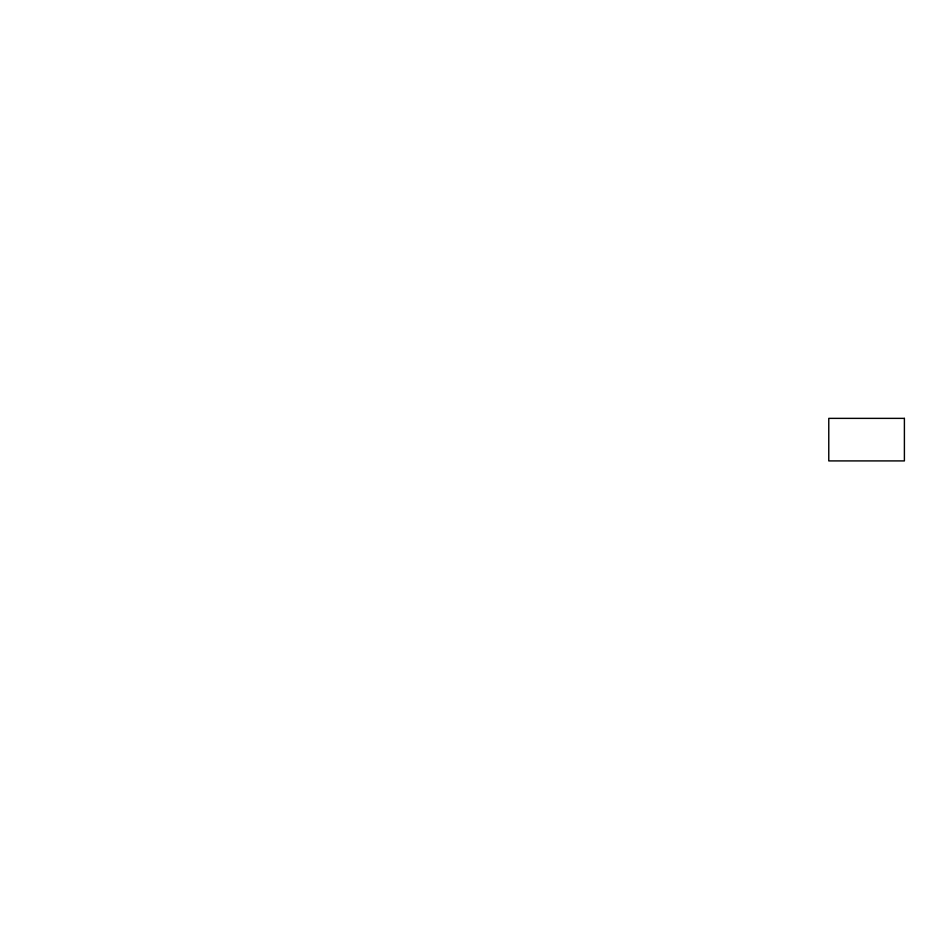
<?xml version="1.0" encoding="UTF-8"?>
<svg xmlns="http://www.w3.org/2000/svg" width="952" height="952" viewBox="0 0 952 952"><rect width="100%" height="100%" fill="white"/><g stroke="black" fill="none" stroke-linecap="round" stroke-linejoin="round"><path stroke-width="1.43" d="M904.4 418.368L828.775 418.368L828.775 460.911L904.4 460.911L904.4 418.368"/></g></svg>
